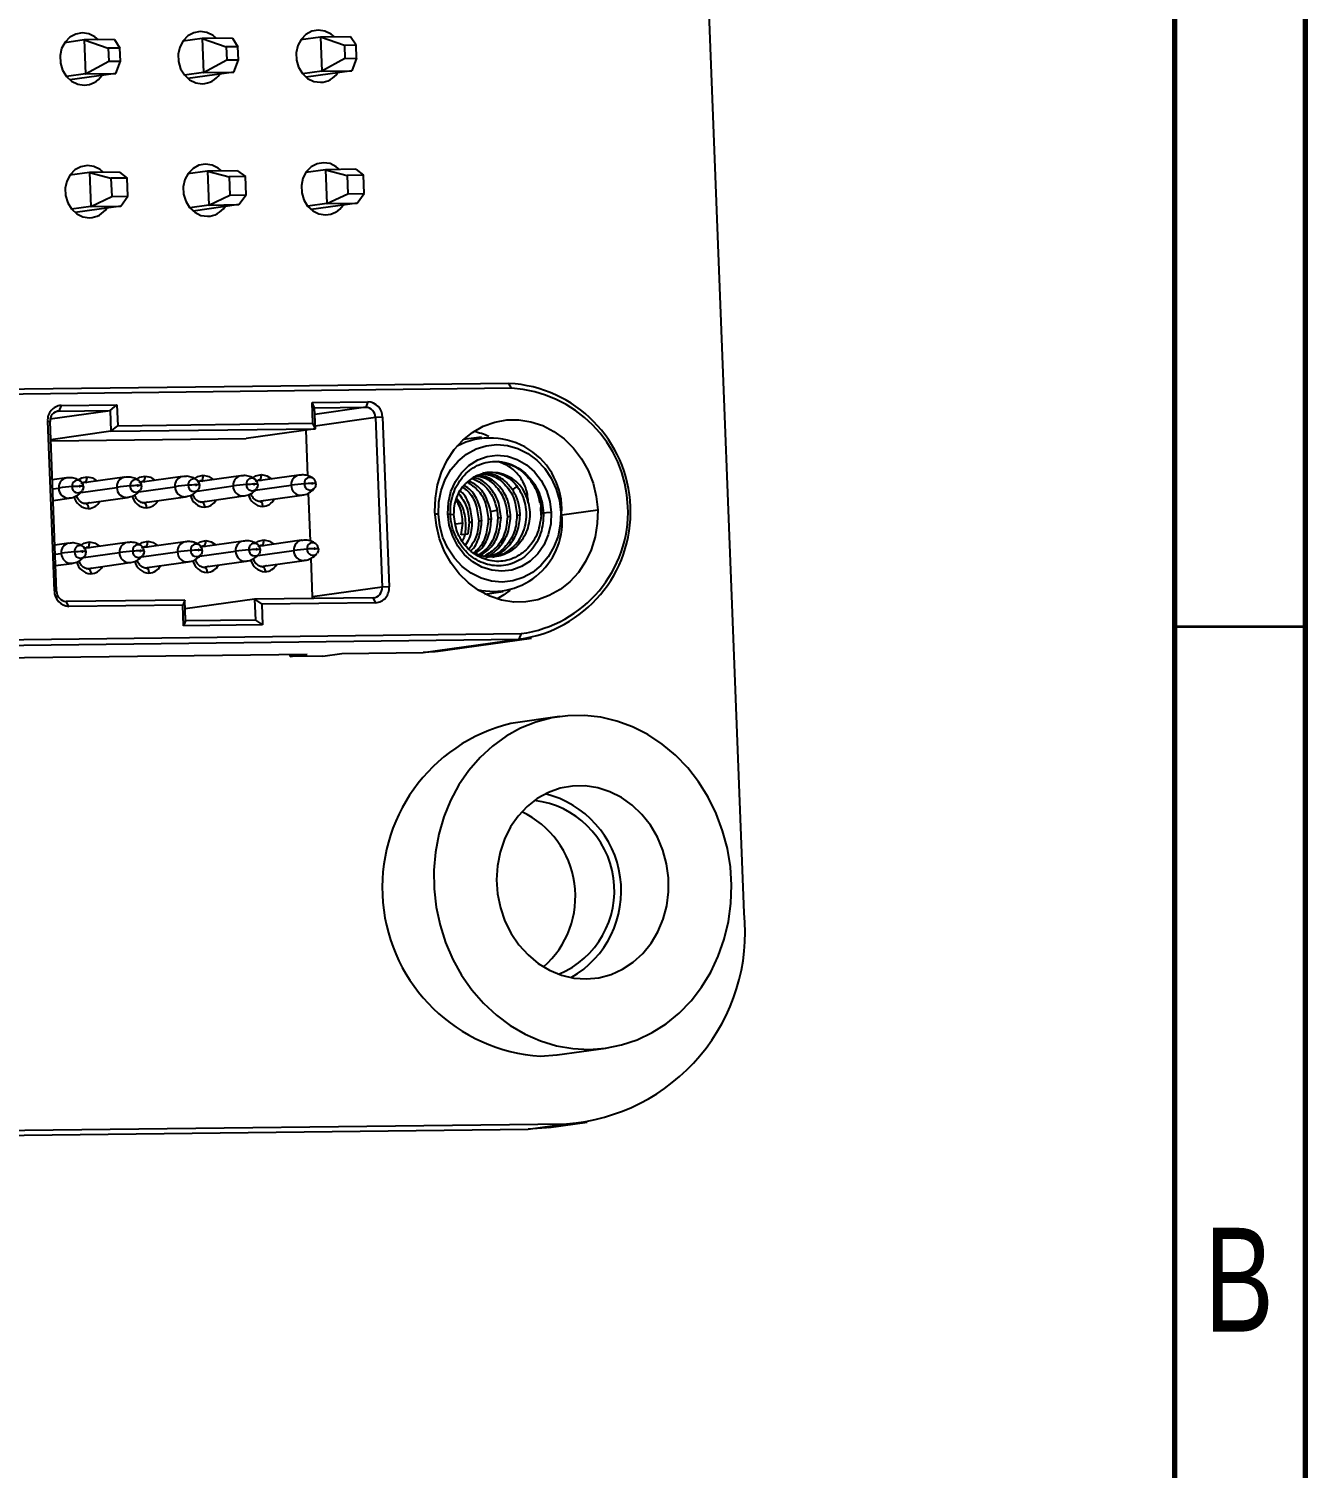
# Model space of a CAD drawing. Header units: millimetres. Extents: x 0 to 205, y 0 to 292.
# Drawn here: x 156.2 to 205, y 66.3 to 121.3 of the extents above; entities that cross this region are included whole.
import ezdxf

# ---------------------------------------------------------------- set-up
doc = ezdxf.new("R2010")
doc.units = ezdxf.units.MM
doc.styles.add('SLDTEXTSTYLE0', font='TXT', dxfattribs={"width": 0.75})

msp = doc.modelspace()

# ---------------------------------------------------------------- linework, layer by layer
at = {"color": 7, "linetype": 'Continuous', "lineweight": 70}
for p, q in [((205, 292), (205, 5)), ((200, 287), (200, 10))]:
    msp.add_line(p, q, dxfattribs=at)
at = {"color": 7, "linetype": 'Continuous', "lineweight": 25}
for p, q in [((183.557, 87.55), (181.695, 135.45)), ((158.325, 120.923), (157.578, 120.818)), ((159.48, 120.937), (158.325, 120.923)), ((158.325, 120.923), (158.376, 119.625)), ((158.325, 120.923), (159.245, 120.605)), ((159.689, 120.61), (159.245, 120.605)), ((159.245, 120.605), (159.264, 120.106)), ((159.48, 120.937), (159.689, 120.61)), ((159.708, 120.111), (159.689, 120.61)), ((162.839, 120.977), (162.091, 120.873)), ((163.994, 120.991), (162.839, 120.977)), ((162.839, 120.977), (162.889, 119.68)), ((162.839, 120.977), (163.758, 120.659)), ((164.203, 120.664), (163.758, 120.659)), ((163.758, 120.659), (163.778, 120.16)), ((163.994, 120.991), (164.203, 120.664)), ((164.222, 120.165), (164.203, 120.664)), ((167.352, 121.032), (166.605, 120.927)), ((168.507, 121.046), (167.352, 121.032)), ((167.352, 121.032), (167.403, 119.734)), ((168.272, 120.713), (167.352, 121.032)), ((168.716, 120.719), (168.272, 120.713)), ((168.272, 120.713), (168.291, 120.214)), ((168.716, 120.719), (168.507, 121.046)), ((168.736, 120.22), (168.716, 120.719)), ((158.376, 119.625), (159.264, 120.106)), ((159.264, 120.106), (159.708, 120.111)), ((159.531, 119.639), (159.708, 120.111)), ((162.889, 119.68), (163.778, 120.16)), ((163.778, 120.16), (164.222, 120.165)), ((164.044, 119.694), (164.222, 120.165)), ((168.291, 120.214), (167.403, 119.734)), ((168.291, 120.214), (168.736, 120.22)), ((168.736, 120.22), (168.558, 119.748)), ((158.376, 119.625), (157.647, 119.524)), ((159.531, 119.639), (157.776, 119.395)), ((158.376, 119.625), (159.531, 119.639)), ((162.889, 119.68), (162.16, 119.578)), ((164.044, 119.694), (162.29, 119.449)), ((162.889, 119.68), (164.044, 119.694)), ((167.403, 119.734), (166.674, 119.633)), ((168.558, 119.748), (166.804, 119.503)), ((167.403, 119.734), (168.558, 119.748)), ((158.522, 115.853), (157.775, 115.749)), ((159.677, 115.867), (158.522, 115.853)), ((158.522, 115.853), (158.573, 114.556)), ((158.522, 115.853), (159.349, 115.634)), ((159.971, 115.641), (159.349, 115.634)), ((159.349, 115.634), (159.376, 114.935)), ((159.677, 115.867), (159.971, 115.641)), ((159.998, 114.943), (159.971, 115.641)), ((163.036, 115.908), (162.288, 115.803)), ((164.191, 115.922), (163.036, 115.908)), ((163.036, 115.908), (163.086, 114.611)), ((163.036, 115.908), (163.863, 115.688)), ((164.485, 115.696), (163.863, 115.688)), ((163.863, 115.688), (163.89, 114.99)), ((164.191, 115.922), (164.485, 115.696)), ((164.512, 114.997), (164.485, 115.696)), ((167.549, 115.962), (166.802, 115.858)), ((168.704, 115.976), (167.549, 115.962)), ((167.549, 115.962), (167.6, 114.665)), ((167.549, 115.962), (168.376, 115.743)), ((168.998, 115.75), (168.376, 115.743)), ((168.376, 115.743), (168.403, 115.044)), ((168.704, 115.976), (168.998, 115.75)), ((169.025, 115.052), (168.998, 115.75)), ((167.6, 114.665), (168.403, 115.044)), ((168.403, 115.044), (169.025, 115.052)), ((168.755, 114.679), (169.025, 115.052)), ((158.573, 114.556), (157.844, 114.454)), ((159.728, 114.57), (157.974, 114.325)), ((158.573, 114.556), (159.376, 114.935)), ((158.573, 114.556), (159.728, 114.57)), ((159.376, 114.935), (159.998, 114.943)), ((159.728, 114.57), (159.998, 114.943)), ((163.086, 114.611), (162.358, 114.509)), ((164.241, 114.625), (162.487, 114.38)), ((163.086, 114.611), (163.89, 114.99)), ((163.086, 114.611), (164.241, 114.625)), ((163.89, 114.99), (164.512, 114.997)), ((164.241, 114.625), (164.512, 114.997)), ((167.6, 114.665), (166.871, 114.563)), ((168.755, 114.679), (167.001, 114.434)), ((167.6, 114.665), (168.755, 114.679)), ((174.561, 107.789), (151.816, 107.515)), ((174.661, 107.603), (151.915, 107.328)), ((174.661, 107.603), (174.561, 107.789)), ((157.441, 106.946), (157.358, 106.733)), ((157.441, 106.946), (159.574, 106.971)), ((159.312, 106.757), (159.574, 106.971)), ((159.574, 106.971), (159.605, 106.173)), ((167.037, 107.061), (169.169, 107.087)), ((167.068, 106.263), (167.037, 107.061)), ((167.131, 106.851), (167.037, 107.061)), ((167.131, 106.851), (169.086, 106.875)), ((167.162, 106.053), (167.131, 106.851)), ((169.086, 106.875), (167.141, 106.603)), ((169.169, 107.087), (169.086, 106.875)), ((157.184, 99.854), (156.932, 106.34)), ((156.932, 106.34), (157.018, 106.33)), ((157.27, 99.843), (157.018, 106.33)), ((157.027, 106.438), (159.312, 106.757)), ((157.358, 106.733), (157.279, 106.722)), ((157.358, 106.733), (159.312, 106.757)), ((159.312, 106.757), (159.343, 105.959)), ((159.605, 106.173), (167.068, 106.263)), ((167.162, 106.053), (167.068, 106.263)), ((169.457, 106.48), (167.158, 106.159)), ((169.726, 106.495), (169.457, 106.48)), ((169.457, 106.48), (169.709, 99.994)), ((169.726, 106.495), (169.978, 100.008)), ((159.343, 105.959), (157.045, 105.638)), ((157.046, 105.593), (164.51, 105.683)), ((159.343, 105.959), (159.605, 106.173)), ((159.343, 105.959), (167.162, 106.053)), ((167.162, 106.053), (164.51, 105.683)), ((166.877, 104.253), (166.809, 106.004)), ((173.516, 105.736), (172.818, 105.639)), ((157.645, 104.177), (157.104, 104.101)), ((158.205, 104.037), (158.202, 104.04)), ((159.867, 104.203), (158.215, 103.973)), ((160.427, 104.064), (160.423, 104.067)), ((162.088, 104.23), (160.436, 104)), ((160.462, 104.021), (160.571, 104.036)), ((160.571, 104.036), (160.53, 104.033)), ((160.571, 104.036), (160.644, 104.029)), ((162.648, 104.091), (162.644, 104.094)), ((164.309, 104.257), (162.657, 104.026)), ((162.683, 104.048), (162.792, 104.063)), ((162.792, 104.063), (162.751, 104.06)), ((162.792, 104.063), (162.865, 104.055)), ((164.869, 104.117), (164.866, 104.12)), ((166.53, 104.284), (164.878, 104.053)), ((164.904, 104.074), (165.013, 104.09)), ((165.013, 104.09), (164.973, 104.086)), ((165.013, 104.09), (165.086, 104.082)), ((167.09, 104.144), (167.087, 104.147)), ((157.118, 103.753), (157.353, 103.786)), ((158.195, 103.62), (159.574, 103.813)), ((158.241, 103.994), (158.35, 104.009)), ((158.35, 104.009), (158.309, 104.006)), ((158.35, 104.009), (158.423, 104.002)), ((160.416, 103.647), (161.795, 103.84)), ((162.637, 103.674), (164.017, 103.867)), ((162.765, 103.254), (164.417, 103.484)), ((164.859, 103.701), (166.238, 103.893)), ((164.986, 103.281), (166.638, 103.511)), ((166.974, 101.758), (166.902, 103.6)), ((174.699, 103.726), (174.873, 103.845)), ((157.135, 103.318), (157.753, 103.404)), ((158.322, 103.2), (159.975, 103.431)), ((158.422, 103.194), (158.382, 103.191)), ((160.544, 103.227), (162.196, 103.458)), ((160.644, 103.221), (160.603, 103.218)), ((162.865, 103.248), (162.824, 103.245)), ((165.086, 103.274), (165.045, 103.271)), ((173.867, 102.894), (174.088, 102.939)), ((174.112, 102.928), (174.137, 102.63)), ((175.769, 103.04), (175.785, 102.753)), ((176.578, 102.765), (177.953, 102.95)), ((171.863, 102.795), (171.738, 102.786)), ((172.228, 102.799), (172.458, 102.771)), ((172.795, 102.443), (172.53, 102.406)), ((172.741, 101.996), (172.795, 102.443)), ((173.04, 102.477), (172.986, 102.03)), ((173.161, 102.494), (173.04, 102.477)), ((173.527, 102.545), (173.406, 102.528)), ((173.892, 102.596), (173.771, 102.579)), ((173.892, 102.596), (173.867, 102.894)), ((174.258, 102.647), (174.137, 102.63)), ((174.624, 102.698), (174.503, 102.681)), ((174.99, 102.749), (174.869, 102.732)), ((175.798, 102.819), (175.76, 102.814)), ((176.178, 102.847), (175.8, 102.826)), ((176.543, 102.851), (176.576, 102.817)), ((172.839, 102.009), (172.741, 101.996)), ((172.986, 102.03), (172.863, 102.013)), ((157.742, 101.682), (157.201, 101.606)), ((157.215, 101.259), (157.45, 101.291)), ((158.292, 101.126), (159.671, 101.318)), ((158.302, 101.542), (158.299, 101.545)), ((159.964, 101.709), (158.311, 101.478)), ((158.338, 101.499), (158.447, 101.514)), ((158.447, 101.514), (158.406, 101.511)), ((158.447, 101.514), (158.52, 101.507)), ((160.513, 101.152), (161.892, 101.345)), ((160.524, 101.569), (160.52, 101.572)), ((162.185, 101.735), (160.533, 101.505)), ((160.559, 101.526), (160.668, 101.541)), ((160.668, 101.541), (160.627, 101.538)), ((160.668, 101.541), (160.741, 101.534)), ((162.734, 101.179), (164.113, 101.372)), ((162.745, 101.596), (162.741, 101.599)), ((164.406, 101.762), (162.754, 101.532)), ((162.78, 101.553), (162.889, 101.568)), ((162.889, 101.568), (162.848, 101.565)), ((162.889, 101.568), (162.962, 101.561)), ((164.956, 101.206), (166.335, 101.399)), ((164.966, 101.623), (164.963, 101.626)), ((166.627, 101.789), (164.975, 101.558)), ((165.001, 101.58), (165.11, 101.595)), ((165.11, 101.595), (165.07, 101.592)), ((165.11, 101.595), (165.183, 101.587)), ((167.187, 101.649), (167.184, 101.652)), ((157.232, 100.823), (157.85, 100.909)), ((158.419, 100.705), (160.071, 100.936)), ((160.641, 100.732), (162.293, 100.963)), ((162.862, 100.759), (164.514, 100.99)), ((162.962, 100.753), (162.921, 100.75)), ((165.083, 100.786), (166.735, 101.017)), ((165.183, 100.78), (165.142, 100.777)), ((167.057, 99.623), (166.999, 101.105)), ((158.519, 100.699), (158.479, 100.696)), ((160.741, 100.726), (160.7, 100.723)), ((157.184, 99.854), (157.27, 99.843)), ((169.709, 99.994), (167.057, 99.623)), ((169.978, 100.008), (169.709, 99.994)), ((173.642, 99.736), (174.341, 99.833)), ((162.172, 99.503), (157.641, 99.449)), ((157.74, 99.262), (157.641, 99.449)), ((162.094, 99.314), (157.74, 99.262)), ((162.172, 99.503), (162.094, 99.314)), ((162.125, 98.516), (162.094, 99.314)), ((162.203, 98.705), (162.172, 99.503)), ((164.838, 99.535), (162.186, 99.165)), ((162.203, 98.705), (162.186, 99.165)), ((169.369, 99.59), (164.838, 99.535)), ((164.838, 99.535), (164.869, 98.737)), ((164.838, 99.535), (165.115, 99.351)), ((169.468, 99.403), (165.115, 99.351)), ((165.115, 99.351), (165.146, 98.552)), ((167.055, 99.562), (167.057, 99.623)), ((169.468, 99.403), (169.369, 99.59)), ((162.203, 98.705), (162.125, 98.516)), ((165.146, 98.552), (162.125, 98.516)), ((164.869, 98.737), (162.203, 98.705)), ((164.869, 98.737), (165.146, 98.552)), ((152.196, 97.736), (174.942, 98.01)), ((152.28, 97.948), (175.025, 98.222)), ((171.284, 97.499), (174.942, 98.01)), ((171.771, 97.536), (175.429, 98.047)), ((175.025, 98.222), (174.942, 98.01)), ((152.804, 97.265), (166.842, 97.434)), ((166.198, 97.345), (166.195, 97.427)), ((166.198, 97.345), (166.842, 97.434)), ((167.442, 97.36), (168.174, 97.462)), ((168.174, 97.462), (171.284, 97.499)), ((167.442, 97.36), (166.198, 97.345)), ((176.494, 95.049), (174.637, 94.79)), ((176.407, 82.113), (178.263, 82.372)), ((141.534, 78.87), (175.296, 79.277)), ((142.997, 79.074), (176.76, 79.481)), ((175.296, 79.277), (176.76, 79.481)), ((176.092, 79.337), (177.556, 79.541))]:
    msp.add_line(p, q, dxfattribs=at)
at = {"color": 7, "linetype": 'Continuous', "lineweight": 35}
msp.add_line((200, 98.5), (205, 98.5), dxfattribs=at)
at = {"color": 7, "linetype": 'Continuous', "lineweight": 25, "flags": 128}
for points in [[(158.865, 120.929), (158.735, 121.037), (158.501, 121.152), (158.249, 121.19), (158, 121.146), (157.775, 121.025), (157.591, 120.837), (157.463, 120.597), (157.403, 120.323), (157.414, 120.039), (157.496, 119.767), (157.642, 119.53), (157.84, 119.346), (158.075, 119.231), (158.327, 119.194), (158.327, 119.194)], [(163.378, 120.984), (163.249, 121.091), (163.014, 121.207), (162.763, 121.244), (162.514, 121.201), (162.288, 121.08), (162.104, 120.892), (161.977, 120.651), (161.916, 120.378), (161.927, 120.094), (162.009, 119.822), (162.155, 119.585), (162.354, 119.401), (162.588, 119.286), (162.84, 119.248), (162.84, 119.248)], [(167.892, 121.038), (167.763, 121.146), (167.528, 121.261), (167.276, 121.299), (167.027, 121.255), (166.802, 121.134), (166.618, 120.946), (166.491, 120.705), (166.43, 120.432), (166.441, 120.148), (166.523, 119.876), (166.669, 119.639), (166.867, 119.455), (167.102, 119.34), (167.354, 119.303), (167.354, 119.303)], [(163.576, 115.914), (163.446, 116.022), (163.211, 116.137), (162.96, 116.175), (162.711, 116.131), (162.485, 116.011), (162.302, 115.822), (162.174, 115.582), (162.113, 115.308), (162.124, 115.024), (162.206, 114.753), (162.352, 114.515), (162.551, 114.332), (162.785, 114.216), (163.037, 114.179), (163.037, 114.179)], [(168.089, 115.969), (167.96, 116.077), (167.725, 116.192), (167.473, 116.229), (167.224, 116.186), (166.999, 116.065), (166.815, 115.877), (166.688, 115.636), (166.627, 115.363), (166.638, 115.079), (166.72, 114.807), (166.866, 114.57), (167.064, 114.386), (167.299, 114.271), (167.551, 114.233), (167.551, 114.233)], [(159.062, 115.86), (158.933, 115.968), (158.698, 116.083), (158.446, 116.12), (158.197, 116.077), (157.972, 115.956), (157.788, 115.768), (157.661, 115.527), (157.6, 115.254), (157.611, 114.97), (157.693, 114.698), (157.839, 114.461), (158.037, 114.277), (158.272, 114.162), (158.524, 114.124), (158.524, 114.124)], [(171.733, 102.875), (171.748, 103.396), (171.831, 103.906), (171.982, 104.394), (172.197, 104.849), (172.471, 105.261), (172.798, 105.62), (173.171, 105.918), (173.58, 106.15), (174.019, 106.309), (174.475, 106.393), (174.94, 106.398), (175.403, 106.326), (175.853, 106.177), (176.28, 105.956), (176.676, 105.667), (177.03, 105.316), (177.336, 104.911), (177.586, 104.462), (177.775, 103.978), (177.898, 103.47), (177.953, 102.95)], [(171.863, 102.795), (171.881, 103.252), (171.969, 103.695), (172.125, 104.113), (172.345, 104.491), (172.62, 104.818), (172.944, 105.085), (173.307, 105.283), (173.696, 105.406), (174.101, 105.451), (174.509, 105.416), (174.907, 105.302), (175.284, 105.113), (175.629, 104.854), (175.93, 104.534), (176.178, 104.162), (176.367, 103.748), (176.489, 103.307), (176.543, 102.851)], [(172.228, 102.799), (172.249, 103.233), (172.345, 103.65), (172.513, 104.036), (172.745, 104.375), (173.034, 104.654), (173.367, 104.863), (173.733, 104.994), (174.117, 105.041), (174.504, 105.003), (174.879, 104.882), (175.228, 104.681), (175.538, 104.409), (175.797, 104.075), (175.995, 103.694), (176.123, 103.279), (176.178, 102.847)], [(158.113, 104.096), (158.228, 104.173), (158.433, 104.222)], [(158.35, 104.009), (158.367, 104.016), (158.384, 104.029), (158.399, 104.05), (158.412, 104.077), (158.422, 104.109), (158.429, 104.144), (158.433, 104.182), (158.433, 104.222)], [(158.433, 104.222), (158.643, 104.178), (158.815, 104.057)], [(160.335, 104.123), (160.449, 104.199), (160.655, 104.248)], [(160.571, 104.036), (160.589, 104.042), (160.605, 104.056), (160.62, 104.077), (160.633, 104.103), (160.644, 104.135), (160.651, 104.171), (160.654, 104.209), (160.655, 104.248)], [(160.655, 104.248), (160.864, 104.205), (161.036, 104.083)], [(162.556, 104.15), (162.67, 104.226), (162.876, 104.275)], [(162.792, 104.063), (162.81, 104.069), (162.827, 104.083), (162.842, 104.104), (162.855, 104.13), (162.865, 104.162), (162.872, 104.198), (162.876, 104.236), (162.876, 104.275)], [(162.876, 104.275), (163.085, 104.231), (163.258, 104.11)], [(164.777, 104.177), (164.891, 104.253), (165.097, 104.302)], [(165.013, 104.09), (165.031, 104.096), (165.048, 104.11), (165.063, 104.13), (165.076, 104.157), (165.086, 104.189), (165.093, 104.225), (165.097, 104.263), (165.097, 104.302)], [(165.097, 104.302), (165.306, 104.258), (165.479, 104.137)], [(158.174, 103.854), (158.172, 103.862), (158.168, 103.868), (158.162, 103.873), (158.156, 103.874), (158.149, 103.873), (158.143, 103.868), (158.14, 103.862), (158.139, 103.854)], [(158.174, 103.854), (158.173, 103.847), (158.169, 103.84), (158.164, 103.836), (158.157, 103.834), (158.15, 103.836), (158.144, 103.84), (158.14, 103.846), (158.139, 103.854)], [(158.296, 103.846), (158.298, 103.848), (158.295, 103.85), (158.286, 103.851), (158.273, 103.853), (158.254, 103.853), (158.231, 103.854), (158.204, 103.854), (158.174, 103.854)], [(158.296, 103.846), (158.283, 103.752), (158.251, 103.688)], [(160.395, 103.881), (160.394, 103.889), (160.39, 103.895), (160.384, 103.899), (160.377, 103.901), (160.37, 103.899), (160.364, 103.895), (160.361, 103.888), (160.36, 103.881)], [(160.395, 103.881), (160.394, 103.874), (160.391, 103.867), (160.385, 103.863), (160.378, 103.861), (160.371, 103.862), (160.366, 103.867), (160.361, 103.873), (160.36, 103.881)], [(160.517, 103.873), (160.519, 103.875), (160.516, 103.876), (160.507, 103.878), (160.494, 103.879), (160.475, 103.88), (160.453, 103.881), (160.426, 103.881), (160.395, 103.881)], [(160.517, 103.873), (160.504, 103.779), (160.472, 103.714)], [(162.617, 103.908), (162.615, 103.916), (162.611, 103.922), (162.605, 103.926), (162.598, 103.928), (162.591, 103.926), (162.586, 103.922), (162.582, 103.915), (162.581, 103.908)], [(162.617, 103.908), (162.615, 103.9), (162.612, 103.894), (162.606, 103.889), (162.6, 103.888), (162.593, 103.889), (162.587, 103.893), (162.583, 103.9), (162.581, 103.908)], [(162.738, 103.899), (162.74, 103.901), (162.737, 103.903), (162.729, 103.905), (162.715, 103.906), (162.697, 103.907), (162.674, 103.908), (162.647, 103.908), (162.617, 103.908)], [(162.738, 103.899), (162.725, 103.806), (162.693, 103.741)], [(164.838, 103.935), (164.836, 103.942), (164.832, 103.949), (164.826, 103.953), (164.819, 103.955), (164.812, 103.953), (164.807, 103.949), (164.803, 103.942), (164.802, 103.934)], [(164.838, 103.935), (164.837, 103.927), (164.833, 103.921), (164.827, 103.916), (164.821, 103.915), (164.814, 103.916), (164.808, 103.92), (164.804, 103.927), (164.802, 103.934)], [(164.96, 103.926), (164.962, 103.928), (164.958, 103.93), (164.95, 103.932), (164.936, 103.933), (164.918, 103.934), (164.895, 103.935), (164.868, 103.935), (164.838, 103.935)], [(164.96, 103.926), (164.947, 103.832), (164.914, 103.768)], [(167.059, 103.962), (167.057, 103.969), (167.053, 103.976), (167.047, 103.98), (167.04, 103.981), (167.034, 103.98), (167.028, 103.975), (167.024, 103.969), (167.023, 103.961)], [(167.059, 103.962), (167.058, 103.954), (167.054, 103.947), (167.049, 103.943), (167.042, 103.941), (167.035, 103.943), (167.029, 103.947), (167.025, 103.954), (167.023, 103.961)], [(167.181, 103.953), (167.183, 103.955), (167.18, 103.957), (167.171, 103.958), (167.158, 103.96), (167.139, 103.961), (167.116, 103.961), (167.089, 103.962), (167.059, 103.962)], [(167.181, 103.953), (167.168, 103.859), (167.136, 103.795)], [(158.382, 103.191), (158.4, 103.19), (158.417, 103.181), (158.434, 103.164), (158.448, 103.141), (158.461, 103.113), (158.471, 103.08), (158.477, 103.043), (158.481, 103.004)], [(158.531, 103.229), (158.52, 103.224), (158.422, 103.194)], [(160.603, 103.218), (160.621, 103.216), (160.638, 103.207), (160.655, 103.191), (160.67, 103.168), (160.682, 103.14), (160.692, 103.106), (160.699, 103.07), (160.702, 103.031)], [(160.752, 103.256), (160.741, 103.251), (160.644, 103.221)], [(162.824, 103.245), (162.842, 103.243), (162.86, 103.234), (162.876, 103.218), (162.891, 103.195), (162.903, 103.166), (162.913, 103.133), (162.92, 103.096), (162.923, 103.058)], [(162.973, 103.283), (162.962, 103.277), (162.865, 103.248)], [(165.045, 103.271), (165.063, 103.27), (165.081, 103.261), (165.097, 103.245), (165.112, 103.222), (165.125, 103.193), (165.134, 103.16), (165.141, 103.123), (165.144, 103.084)], [(165.194, 103.31), (165.183, 103.304), (165.086, 103.274)], [(177.953, 102.95), (177.938, 102.429), (177.855, 101.919), (177.704, 101.431), (177.489, 100.976), (177.215, 100.564), (176.888, 100.205), (176.515, 99.906), (176.105, 99.675), (175.667, 99.516), (175.211, 99.432), (174.746, 99.427), (174.283, 99.499), (173.833, 99.648), (173.406, 99.869), (173.01, 100.158), (172.656, 100.509), (172.35, 100.914), (172.1, 101.363), (171.911, 101.847), (171.788, 102.355), (171.733, 102.875)], [(176.543, 102.851), (176.525, 102.395), (176.437, 101.951), (176.28, 101.534), (176.061, 101.155), (175.785, 100.828), (175.461, 100.561), (175.099, 100.363), (174.71, 100.24), (174.305, 100.195), (173.897, 100.23), (173.499, 100.344), (173.121, 100.533), (172.777, 100.792), (172.476, 101.112), (172.227, 101.485), (172.039, 101.898), (171.916, 102.339), (171.863, 102.795)], [(176.178, 102.847), (176.157, 102.414), (176.061, 101.996), (175.893, 101.61), (175.66, 101.271), (175.372, 100.992), (175.038, 100.783), (174.673, 100.652), (174.289, 100.605), (173.902, 100.643), (173.527, 100.764), (173.177, 100.965), (172.867, 101.238), (172.608, 101.571), (172.411, 101.952), (172.282, 102.367), (172.228, 102.799)], [(158.21, 101.602), (158.325, 101.678), (158.53, 101.727)], [(158.271, 101.36), (158.269, 101.367), (158.265, 101.374), (158.259, 101.378), (158.253, 101.379), (158.246, 101.378), (158.24, 101.373), (158.237, 101.367), (158.236, 101.359)], [(158.271, 101.36), (158.27, 101.352), (158.266, 101.345), (158.261, 101.341), (158.254, 101.339), (158.247, 101.341), (158.241, 101.345), (158.237, 101.352), (158.236, 101.359)], [(158.393, 101.351), (158.395, 101.353), (158.392, 101.355), (158.383, 101.356), (158.37, 101.358), (158.351, 101.359), (158.328, 101.359), (158.301, 101.36), (158.271, 101.36)], [(158.393, 101.351), (158.38, 101.257), (158.348, 101.193)], [(158.447, 101.514), (158.464, 101.521), (158.481, 101.535), (158.496, 101.555), (158.509, 101.582), (158.519, 101.614), (158.526, 101.649), (158.53, 101.688), (158.53, 101.727)], [(158.53, 101.727), (158.74, 101.683), (158.912, 101.562)], [(160.432, 101.628), (160.546, 101.705), (160.752, 101.754)], [(160.492, 101.386), (160.491, 101.394), (160.487, 101.4), (160.481, 101.405), (160.474, 101.406), (160.467, 101.405), (160.461, 101.4), (160.458, 101.394), (160.457, 101.386)], [(160.492, 101.386), (160.491, 101.379), (160.488, 101.372), (160.482, 101.368), (160.475, 101.366), (160.468, 101.368), (160.463, 101.372), (160.458, 101.378), (160.457, 101.386)], [(160.614, 101.378), (160.616, 101.38), (160.613, 101.382), (160.604, 101.383), (160.591, 101.385), (160.572, 101.386), (160.549, 101.386), (160.523, 101.386), (160.492, 101.386)], [(160.614, 101.378), (160.601, 101.284), (160.569, 101.22)], [(160.668, 101.541), (160.686, 101.548), (160.702, 101.561), (160.717, 101.582), (160.73, 101.609), (160.741, 101.641), (160.748, 101.676), (160.751, 101.714), (160.752, 101.754)], [(160.752, 101.754), (160.961, 101.71), (161.133, 101.589)], [(162.653, 101.655), (162.767, 101.732), (162.973, 101.78)], [(162.714, 101.413), (162.712, 101.421), (162.708, 101.427), (162.702, 101.432), (162.695, 101.433), (162.688, 101.431), (162.683, 101.427), (162.679, 101.42), (162.678, 101.413)], [(162.714, 101.413), (162.712, 101.406), (162.709, 101.399), (162.703, 101.395), (162.697, 101.393), (162.69, 101.394), (162.684, 101.399), (162.68, 101.405), (162.678, 101.413)], [(162.835, 101.405), (162.837, 101.407), (162.834, 101.409), (162.826, 101.41), (162.812, 101.411), (162.794, 101.412), (162.771, 101.413), (162.744, 101.413), (162.714, 101.413)], [(162.835, 101.405), (162.822, 101.311), (162.79, 101.246)], [(162.889, 101.568), (162.907, 101.574), (162.924, 101.588), (162.939, 101.609), (162.952, 101.636), (162.962, 101.667), (162.969, 101.703), (162.973, 101.741), (162.973, 101.78)], [(162.973, 101.78), (163.182, 101.737), (163.355, 101.615)], [(164.874, 101.682), (164.988, 101.758), (165.194, 101.807)], [(164.935, 101.44), (164.933, 101.448), (164.929, 101.454), (164.923, 101.458), (164.916, 101.46), (164.909, 101.458), (164.904, 101.454), (164.9, 101.447), (164.899, 101.44)], [(164.935, 101.44), (164.934, 101.432), (164.93, 101.426), (164.924, 101.421), (164.918, 101.42), (164.911, 101.421), (164.905, 101.426), (164.901, 101.432), (164.899, 101.44)], [(165.057, 101.431), (165.059, 101.434), (165.055, 101.435), (165.047, 101.437), (165.033, 101.438), (165.015, 101.439), (164.992, 101.44), (164.965, 101.44), (164.935, 101.44)], [(165.057, 101.431), (165.044, 101.338), (165.011, 101.273)], [(165.11, 101.595), (165.128, 101.601), (165.145, 101.615), (165.16, 101.636), (165.173, 101.662), (165.183, 101.694), (165.19, 101.73), (165.194, 101.768), (165.194, 101.807)], [(165.194, 101.807), (165.403, 101.763), (165.576, 101.642)], [(167.156, 101.467), (167.154, 101.474), (167.15, 101.481), (167.144, 101.485), (167.137, 101.487), (167.131, 101.485), (167.125, 101.481), (167.121, 101.474), (167.12, 101.466)], [(167.156, 101.467), (167.155, 101.459), (167.151, 101.453), (167.146, 101.448), (167.139, 101.447), (167.132, 101.448), (167.126, 101.452), (167.122, 101.459), (167.12, 101.466)], [(167.278, 101.458), (167.28, 101.46), (167.277, 101.462), (167.268, 101.464), (167.255, 101.465), (167.236, 101.466), (167.213, 101.467), (167.186, 101.467), (167.156, 101.467)], [(167.278, 101.458), (167.265, 101.364), (167.233, 101.3)], [(158.628, 100.735), (158.617, 100.729), (158.519, 100.699)], [(160.849, 100.761), (160.838, 100.756), (160.741, 100.726)], [(162.921, 100.75), (162.939, 100.748), (162.957, 100.739), (162.973, 100.723), (162.988, 100.7), (163, 100.672), (163.01, 100.638), (163.017, 100.602), (163.02, 100.563)], [(163.07, 100.788), (163.059, 100.783), (162.962, 100.753)], [(165.142, 100.777), (165.16, 100.775), (165.178, 100.766), (165.194, 100.75), (165.209, 100.727), (165.222, 100.698), (165.231, 100.665), (165.238, 100.628), (165.241, 100.59)], [(165.291, 100.815), (165.28, 100.809), (165.183, 100.78)], [(158.479, 100.696), (158.496, 100.695), (158.514, 100.686), (158.531, 100.67), (158.545, 100.647), (158.558, 100.618), (158.568, 100.585), (158.574, 100.548), (158.578, 100.509)], [(160.7, 100.723), (160.718, 100.722), (160.735, 100.713), (160.752, 100.696), (160.767, 100.674), (160.779, 100.645), (160.789, 100.612), (160.796, 100.575), (160.799, 100.536)], [(174.614, 99.888), (174.364, 99.699), (174.112, 99.546)], [(171.771, 97.536), (171.715, 97.529), (171.284, 97.499)], [(177.627, 82.324), (178.251, 82.371), (178.864, 82.494), (179.46, 82.693), (180.03, 82.964), (180.568, 83.306), (181.067, 83.713), (181.522, 84.181), (181.926, 84.704), (182.275, 85.275), (182.564, 85.888), (182.791, 86.536), (182.952, 87.21), (183.045, 87.902), (183.07, 88.604), (183.025, 89.307), (182.912, 90.003), (182.731, 90.683), (182.486, 91.339), (182.179, 91.964), (181.813, 92.549), (181.394, 93.087), (180.926, 93.572), (180.415, 93.998), (179.867, 94.36), (179.288, 94.654), (178.687, 94.875), (178.07, 95.022), (177.444, 95.092), (176.817, 95.084), (176.198, 94.999), (175.592, 94.838), (175.009, 94.602), (174.454, 94.295), (173.934, 93.92), (173.457, 93.482), (173.027, 92.986), (172.65, 92.438), (172.33, 91.845), (172.071, 91.214), (171.877, 90.552), (171.75, 89.868), (171.691, 89.17), (171.701, 88.466), (171.78, 87.766), (171.927, 87.077), (172.14, 86.407), (172.417, 85.766), (172.754, 85.16), (173.147, 84.598), (173.591, 84.085), (174.082, 83.629), (174.612, 83.234), (175.176, 82.906), (175.767, 82.648), (176.377, 82.464), (177, 82.356), (177.627, 82.324)], [(177.522, 85.019), (177.999, 85.064), (178.463, 85.187), (178.904, 85.385), (179.312, 85.654), (179.679, 85.988), (179.997, 86.38), (180.259, 86.821), (180.46, 87.303), (180.595, 87.815), (180.662, 88.347), (180.658, 88.885), (180.585, 89.421), (180.443, 89.941), (180.236, 90.434), (179.969, 90.892), (179.645, 91.302), (179.274, 91.658), (178.862, 91.95), (178.419, 92.174), (177.953, 92.323), (177.475, 92.396), (176.995, 92.39), (176.524, 92.306), (176.07, 92.145), (175.644, 91.911), (175.256, 91.609), (174.912, 91.245), (174.621, 90.827), (174.389, 90.364), (174.221, 89.866), (174.12, 89.343), (174.088, 88.806), (174.127, 88.268), (174.234, 87.739), (174.409, 87.23), (174.647, 86.754), (174.943, 86.319), (175.292, 85.935), (175.684, 85.61), (176.113, 85.351), (176.569, 85.164), (177.042, 85.052), (177.522, 85.019)], [(175.77, 82.065), (176.394, 82.111), (176.407, 82.113)], [(176.092, 79.337), (175.992, 79.324), (175.296, 79.277)]]:
    msp.add_lwpolyline(points, dxfattribs=at)
at = {"color": 7, "linetype": 'Continuous', "lineweight": 25}
for centre, radius, start, end in [((158.302, 120.032), 0.838, 271.7046, 326.1785), ((162.815, 120.086), 0.838, 271.7046, 326.1785), ((167.329, 120.14), 0.838, 271.7046, 326.1785), ((158.499, 114.962), 0.838, 271.7046, 326.1785), ((163.012, 115.017), 0.838, 271.7046, 326.1785), ((167.526, 115.071), 0.838, 271.7046, 326.1785), ((174.297, 102.882), 4.915, 277.5383, 86.9145), ((174.401, 102.895), 4.714, 277.6108, 86.8419), ((157.48, 106.395), 0.552, 94.0515, 185.7249), ((169.065, 106.484), 0.391, 359.4184, 86.9974), ((169.139, 106.501), 0.587, 359.4184, 86.9974), ((157.384, 106.367), 0.368, 94.0515, 185.7249), ((173.844, 102.966), 2.736, 356.8647, 117.4898), ((172.611, 103.161), 2.854, 65.5133, 77.7291), ((157.714, 103.821), 0.363, 101.0357, 185.4547), ((158.072, 103.87), 0.214, 52.7477, 187.7851), ((159.935, 103.847), 0.363, 101.0357, 185.4547), ((160.294, 103.896), 0.214, 52.7477, 187.7851), ((162.156, 103.874), 0.363, 101.0357, 185.4547), ((162.515, 103.923), 0.214, 52.7477, 187.7851), ((164.377, 103.901), 0.363, 101.0357, 185.4547), ((164.736, 103.95), 0.214, 52.7477, 187.7851), ((166.599, 103.928), 0.363, 101.0357, 185.4547), ((166.957, 103.977), 0.214, 52.7477, 187.7851), ((173.911, 102.962), 1.419, 9.9852, 136.1513), ((158.708, 93.548), 10.328, 94.7061, 97.5381), ((157.726, 103.777), 0.373, 178.5278, 274.266), ((158.207, 99.516), 4.339, 90.9041, 94.5826), ((158.079, 103.825), 0.219, 175.7963, 321.4152), ((160.929, 93.575), 10.328, 94.7061, 97.5381), ((159.947, 103.803), 0.373, 178.5278, 274.266), ((160.3, 103.851), 0.219, 175.7963, 321.4152), ((160.428, 99.543), 4.339, 90.9041, 94.5826), ((160.728, 103.614), 0.584, 192.4418, 267.4609), ((163.15, 93.601), 10.328, 94.7061, 97.5381), ((162.169, 103.83), 0.373, 178.5278, 274.266), ((162.522, 103.878), 0.219, 175.7963, 321.4152), ((162.649, 99.569), 4.339, 90.9041, 94.5826), ((162.949, 103.641), 0.584, 192.4418, 267.4609), ((164.39, 103.857), 0.373, 178.5278, 274.266), ((165.371, 93.628), 10.328, 94.7061, 97.5381), ((164.743, 103.905), 0.219, 175.7963, 321.4152), ((164.871, 99.596), 4.339, 90.9041, 94.5826), ((165.17, 103.668), 0.584, 192.4418, 267.4609), ((167.593, 93.655), 10.328, 94.7061, 97.5381), ((166.611, 103.884), 0.373, 178.5278, 274.266), ((167.092, 99.623), 4.339, 90.9041, 94.5826), ((166.964, 103.932), 0.219, 175.7963, 321.4152), ((158.507, 103.588), 0.584, 192.4418, 267.4609), ((158.463, 103.521), 0.517, 271.9347, 332.7343), ((160.684, 103.548), 0.517, 271.9347, 332.7343), ((162.906, 103.575), 0.517, 271.9347, 332.7343), ((165.127, 103.601), 0.517, 271.9347, 332.7343), ((173.949, 102.485), 2.648, 256.8652, 7.1881), ((157.811, 101.326), 0.363, 101.0357, 185.4547), ((158.805, 91.053), 10.328, 94.7061, 97.5381), ((157.823, 101.282), 0.373, 178.5278, 274.266), ((158.169, 101.375), 0.214, 52.7477, 187.7851), ((158.304, 97.021), 4.339, 90.9041, 94.5826), ((158.176, 101.33), 0.219, 175.7963, 321.4152), ((160.032, 101.353), 0.363, 101.0357, 185.4547), ((161.026, 91.08), 10.328, 94.7061, 97.5381), ((160.044, 101.309), 0.373, 178.5278, 274.266), ((160.391, 101.402), 0.214, 52.7477, 187.7851), ((160.397, 101.357), 0.219, 175.7963, 321.4152), ((160.525, 97.048), 4.339, 90.9041, 94.5826), ((162.253, 101.379), 0.363, 101.0357, 185.4547), ((163.247, 91.107), 10.328, 94.7061, 97.5381), ((162.266, 101.335), 0.373, 178.5278, 274.266), ((162.612, 101.428), 0.214, 52.7477, 187.7851), ((162.619, 101.383), 0.219, 175.7963, 321.4152), ((162.746, 97.075), 4.339, 90.9041, 94.5826), ((164.474, 101.406), 0.363, 101.0357, 185.4547), ((165.468, 91.133), 10.328, 94.7061, 97.5381), ((164.487, 101.362), 0.373, 178.5278, 274.266), ((164.833, 101.455), 0.214, 52.7477, 187.7851), ((164.84, 101.41), 0.219, 175.7963, 321.4152), ((164.968, 97.101), 4.339, 90.9041, 94.5826), ((166.696, 101.433), 0.363, 101.0357, 185.4547), ((167.69, 91.16), 10.328, 94.7061, 97.5381), ((166.708, 101.389), 0.373, 178.5278, 274.266), ((167.054, 101.482), 0.214, 52.7477, 187.7851), ((167.189, 97.128), 4.339, 90.9041, 94.5826), ((167.061, 101.437), 0.219, 175.7963, 321.4152), ((158.604, 101.093), 0.584, 192.4418, 267.4609), ((158.56, 101.026), 0.517, 271.9347, 332.7343), ((160.825, 101.12), 0.584, 192.4418, 267.4609), ((160.781, 101.053), 0.517, 271.9347, 332.7343), ((163.046, 101.146), 0.584, 192.4418, 267.4609), ((163.003, 101.08), 0.517, 271.9347, 332.7343), ((165.267, 101.173), 0.584, 192.4418, 267.4609), ((165.224, 101.107), 0.517, 271.9347, 332.7343), ((157.771, 99.848), 0.587, 179.4184, 266.9974), ((157.661, 99.84), 0.391, 179.4184, 266.9974), ((169.343, 99.957), 0.368, 274.0515, 5.7249), ((169.429, 99.953), 0.552, 274.0515, 5.7249), ((176.179, 88.515), 6.462, 103.8078, 266.3706), ((175.032, 88.383), 3.824, 299.9419, 75.9546), ((173.512, 88.171), 3.59, 311.3819, 64.5146), ((175.124, 88.396), 3.471, 292.8404, 83.0561), ((176.24, 86.817), 7.354, 274.0515, 5.7249)]:
    msp.add_arc(centre, radius, start, end, dxfattribs=at)
for points in [[(172.324, 102.787), (172.325, 102.918), (172.328, 103.18), (172.419, 103.558), (172.57, 103.907), (172.781, 104.214), (173.042, 104.467), (173.344, 104.656), (173.675, 104.775), (174.023, 104.818), (174.373, 104.783), (174.713, 104.673), (175.03, 104.491), (175.31, 104.244), (175.545, 103.943), (175.722, 103.597), (175.843, 103.222), (175.866, 102.961), (175.878, 102.83)], [(174.14, 104.802), (174.256, 104.787), (174.489, 104.758), (174.822, 104.618), (175.13, 104.418), (175.301, 104.233), (175.386, 104.14)], [(174.699, 103.726), (174.599, 103.851), (174.399, 104.099), (173.993, 104.325), (173.705, 104.351), (173.561, 104.364)], [(174.99, 102.749), (174.976, 102.926), (174.949, 103.279), (174.782, 103.577), (174.699, 103.726)], [(175.878, 102.83), (175.876, 102.7), (175.873, 102.438), (175.782, 102.06), (175.631, 101.711), (175.421, 101.404), (175.159, 101.151), (174.857, 100.961), (174.526, 100.843), (174.179, 100.8), (173.829, 100.835), (173.489, 100.945), (173.172, 101.127), (172.892, 101.373), (172.657, 101.675), (172.479, 102.02), (172.359, 102.396), (172.336, 102.657), (172.324, 102.787)]]:
    msp.add_open_spline(points, degree=3, dxfattribs=at)
for points, knots in [([(175.309, 103.208), (175.29, 103.385), (175.252, 103.747), (175, 104.227), (174.624, 104.619), (174.304, 104.74), (174.14, 104.802)], [0, 0, 0, 0, 0.231529, 0.475349, 0.731495, 1, 1, 1, 1]), ([(174.14, 104.802), (174.268, 104.783), (174.523, 104.747), (174.884, 104.569), (175.206, 104.311), (175.468, 103.975), (175.657, 103.609), (175.715, 103.347), (175.742, 103.229)], [0, 0, 0, 0, 0.172061, 0.344068, 0.51614, 0.688159, 0.860229, 1, 1, 1, 1]), ([(158.201, 104.037), (158.195, 104.043), (158.154, 104.086), (158.022, 104.146), (157.835, 104.194), (157.704, 104.177), (157.646, 104.169)], [0, 0, 0, 0, 0.045385, 0.367053, 0.717917, 1, 1, 1, 1]), ([(158.298, 103.848), (158.294, 103.877), (158.284, 103.941), (158.245, 104.007), (158.21, 104.03), (158.204, 104.034)], [0, 0, 0, 0, 0.418011, 0.893741, 1, 1, 1, 1]), ([(160.422, 104.064), (160.417, 104.07), (160.375, 104.113), (160.244, 104.172), (160.056, 104.221), (159.925, 104.203), (159.867, 104.196)], [0, 0, 0, 0, 0.045385, 0.367053, 0.717917, 1, 1, 1, 1]), ([(160.42, 103.993), (160.461, 104.012), (160.508, 104.034), (160.559, 104.035), (160.566, 104.036)], [0, 0, 0, 0, 0.859671, 1, 1, 1, 1]), ([(160.519, 103.875), (160.515, 103.904), (160.505, 103.967), (160.467, 104.034), (160.432, 104.057), (160.425, 104.061)], [0, 0, 0, 0, 0.418011, 0.893741, 1, 1, 1, 1]), ([(162.643, 104.091), (162.638, 104.096), (162.596, 104.14), (162.465, 104.199), (162.277, 104.248), (162.147, 104.23), (162.088, 104.222)], [0, 0, 0, 0, 0.0453845, 0.3670527, 0.7179172, 1, 1, 1, 1]), ([(162.642, 104.02), (162.682, 104.039), (162.729, 104.061), (162.78, 104.062), (162.787, 104.062)], [0, 0, 0, 0, 0.859671, 1, 1, 1, 1]), ([(162.74, 103.901), (162.736, 103.931), (162.726, 103.994), (162.688, 104.061), (162.653, 104.084), (162.646, 104.088)], [0, 0, 0, 0, 0.418011, 0.893741, 1, 1, 1, 1]), ([(164.864, 104.118), (164.859, 104.123), (164.817, 104.167), (164.686, 104.226), (164.499, 104.274), (164.368, 104.257), (164.31, 104.249)], [0, 0, 0, 0, 0.045385, 0.367053, 0.717917, 1, 1, 1, 1]), ([(164.863, 104.047), (164.903, 104.066), (164.951, 104.087), (165.001, 104.089), (165.008, 104.089)], [0, 0, 0, 0, 0.859671, 1, 1, 1, 1]), ([(164.962, 103.928), (164.957, 103.958), (164.948, 104.021), (164.909, 104.087), (164.874, 104.11), (164.868, 104.115)], [0, 0, 0, 0, 0.418011, 0.893741, 1, 1, 1, 1]), ([(167.085, 104.144), (167.08, 104.15), (167.038, 104.194), (166.907, 104.253), (166.72, 104.301), (166.589, 104.284), (166.531, 104.276)], [0, 0, 0, 0, 0.045385, 0.367053, 0.717917, 1, 1, 1, 1]), ([(167.183, 103.955), (167.178, 103.984), (167.169, 104.048), (167.13, 104.114), (167.095, 104.137), (167.089, 104.141)], [0, 0, 0, 0, 0.418011, 0.893741, 1, 1, 1, 1]), ([(173.867, 102.894), (173.815, 103.085), (173.71, 103.467), (173.392, 103.879), (173.133, 104.004), (173.034, 104.053)], [0, 0, 0, 0, 0.380941, 0.761881, 1, 1, 1, 1]), ([(173.166, 104.151), (173.305, 104.085), (173.605, 103.944), (173.956, 103.503), (174.06, 103.12), (174.112, 102.928)], [0, 0, 0, 0, 0.302513, 0.651257, 1, 1, 1, 1]), ([(174.258, 102.647), (174.236, 102.861), (174.192, 103.288), (173.858, 103.813), (173.503, 104.129), (173.265, 104.17), (173.207, 104.181)], [0, 0, 0, 0, 0.301061, 0.602121, 0.903182, 1, 1, 1, 1]), ([(173.285, 104.252), (173.4, 104.235), (173.696, 104.192), (174.104, 103.851), (174.436, 103.321), (174.481, 102.894), (174.503, 102.681)], [0, 0, 0, 0, 0.1745693, 0.4497129, 0.7248564, 1, 1, 1, 1]), ([(174.624, 102.698), (174.602, 102.911), (174.557, 103.338), (174.225, 103.87), (173.794, 104.222), (173.472, 104.266), (173.332, 104.286)], [0, 0, 0, 0, 0.26504, 0.530079, 0.795119, 1, 1, 1, 1]), ([(173.538, 104.329), (173.692, 104.308), (174.027, 104.263), (174.47, 103.905), (174.802, 103.372), (174.847, 102.945), (174.869, 102.732)], [0, 0, 0, 0, 0.2198341, 0.4798894, 0.7399447, 1, 1, 1, 1]), ([(173.666, 104.384), (173.755, 104.392), (173.941, 104.408), (174.225, 104.343), (174.499, 104.212), (174.748, 104.02), (174.878, 103.847), (174.943, 103.761)], [0, 0, 0, 0, 0.186993, 0.390245, 0.593496, 0.796748, 1, 1, 1, 1]), ([(175.386, 104.14), (175.508, 103.94), (175.751, 103.543), (175.784, 103.064), (175.8, 102.826)], [0, 0, 0, 0, 0.503672, 1, 1, 1, 1]), ([(157.752, 103.412), (157.781, 103.414), (157.885, 103.42), (158.043, 103.495), (158.184, 103.596), (158.231, 103.667), (158.247, 103.691)], [0, 0, 0, 0, 0.136843, 0.507406, 0.8368, 1, 1, 1, 1]), ([(158.387, 103.191), (158.368, 103.192), (158.31, 103.195), (158.212, 103.235), (158.112, 103.332), (158.052, 103.429), (158.043, 103.492), (158.042, 103.503)], [0, 0, 0, 0, 0.1289619, 0.4101781, 0.6687953, 0.9426107, 1, 1, 1, 1]), ([(158.199, 103.967), (158.24, 103.985), (158.287, 104.007), (158.337, 104.009), (158.344, 104.009)], [0, 0, 0, 0, 0.859671, 1, 1, 1, 1]), ([(159.974, 103.439), (160.002, 103.441), (160.107, 103.447), (160.264, 103.522), (160.405, 103.623), (160.452, 103.694), (160.468, 103.717)], [0, 0, 0, 0, 0.136843, 0.507406, 0.8368, 1, 1, 1, 1]), ([(160.608, 103.218), (160.59, 103.219), (160.531, 103.222), (160.433, 103.262), (160.333, 103.359), (160.273, 103.456), (160.264, 103.519), (160.263, 103.529)], [0, 0, 0, 0, 0.128962, 0.410178, 0.668795, 0.942611, 1, 1, 1, 1]), ([(162.195, 103.466), (162.223, 103.468), (162.328, 103.474), (162.486, 103.549), (162.626, 103.649), (162.673, 103.721), (162.689, 103.744)], [0, 0, 0, 0, 0.136843, 0.507406, 0.8368, 1, 1, 1, 1]), ([(162.829, 103.245), (162.811, 103.246), (162.752, 103.248), (162.654, 103.289), (162.554, 103.386), (162.494, 103.483), (162.486, 103.545), (162.484, 103.556)], [0, 0, 0, 0, 0.1289619, 0.4101781, 0.6687953, 0.9426107, 1, 1, 1, 1]), ([(164.416, 103.493), (164.444, 103.494), (164.549, 103.5), (164.707, 103.576), (164.848, 103.676), (164.895, 103.747), (164.91, 103.771)], [0, 0, 0, 0, 0.136843, 0.507406, 0.8368, 1, 1, 1, 1]), ([(165.051, 103.272), (165.032, 103.273), (164.974, 103.275), (164.875, 103.315), (164.775, 103.413), (164.715, 103.51), (164.707, 103.572), (164.705, 103.583)], [0, 0, 0, 0, 0.128962, 0.410178, 0.668795, 0.942611, 1, 1, 1, 1]), ([(166.637, 103.52), (166.666, 103.521), (166.77, 103.527), (166.928, 103.603), (167.069, 103.703), (167.116, 103.774), (167.132, 103.798)], [0, 0, 0, 0, 0.136843, 0.507406, 0.8368, 1, 1, 1, 1]), ([(172.458, 102.771), (172.462, 102.883), (172.47, 103.108), (172.557, 103.424), (172.692, 103.713), (172.823, 103.868), (172.888, 103.945)], [0, 0, 0, 0, 0.2536812, 0.5049082, 0.7536811, 1, 1, 1, 1]), ([(172.644, 103.581), (172.753, 103.427), (172.982, 103.106), (173.02, 102.692), (173.04, 102.477)], [0, 0, 0, 0, 0.479138, 1, 1, 1, 1]), ([(173.161, 102.494), (173.136, 102.703), (173.087, 103.12), (172.878, 103.54), (172.707, 103.666), (172.69, 103.678)], [0, 0, 0, 0, 0.474445, 0.94889, 1, 1, 1, 1]), ([(172.792, 103.82), (172.859, 103.775), (173.083, 103.622), (173.335, 103.159), (173.382, 102.738), (173.406, 102.528)], [0, 0, 0, 0, 0.173247, 0.586624, 1, 1, 1, 1]), ([(173.527, 102.545), (173.503, 102.756), (173.457, 103.177), (173.189, 103.657), (172.945, 103.821), (172.859, 103.878)], [0, 0, 0, 0, 0.394162, 0.788325, 1, 1, 1, 1]), ([(172.976, 104.01), (173.107, 103.925), (173.399, 103.736), (173.703, 103.214), (173.749, 102.79), (173.771, 102.579)], [0, 0, 0, 0, 0.289854, 0.644927, 1, 1, 1, 1]), ([(173.931, 101.151), (174.035, 101.171), (174.255, 101.212), (174.561, 101.383), (174.833, 101.629), (175.044, 101.94), (175.184, 102.296), (175.246, 102.679), (175.225, 103.065), (175.129, 103.439), (175.005, 103.653), (174.943, 103.761)], [0, 0, 0, 0, 0.100173, 0.212651, 0.32513, 0.437608, 0.550087, 0.662565, 0.775043, 0.887522, 1, 1, 1, 1]), ([(172.795, 102.443), (172.781, 102.661), (172.759, 102.982), (172.591, 103.232), (172.537, 103.313)], [0, 0, 0, 0, 0.678721, 1, 1, 1, 1]), ([(172.56, 103.4), (172.637, 103.296), (172.838, 103.024), (172.877, 102.674), (172.901, 102.457)], [0, 0, 0, 0, 0.383383, 1, 1, 1, 1]), ([(175.309, 103.208), (175.328, 103.095), (175.368, 102.869), (175.346, 102.521), (175.263, 102.186), (175.118, 101.877), (174.917, 101.609), (174.669, 101.393), (174.385, 101.24), (174.076, 101.154), (173.757, 101.144), (173.482, 101.188), (173.327, 101.262), (173.27, 101.289)], [0, 0, 0, 0, 0.0945385, 0.1890769, 0.2836154, 0.3781539, 0.4726924, 0.5672308, 0.6617693, 0.7563078, 0.8508463, 0.9453847, 1, 1, 1, 1]), ([(175.8, 102.826), (175.77, 102.574), (175.71, 102.076), (175.308, 101.457), (174.746, 101.06), (174.091, 100.938), (173.446, 101.1), (172.912, 101.509), (172.54, 102.098), (172.485, 102.548), (172.458, 102.771)], [0, 0, 0, 0, 0.132611, 0.263047, 0.391308, 0.517395, 0.641308, 0.763046, 0.88261, 1, 1, 1, 1]), ([(172.901, 102.457), (172.904, 102.236), (172.907, 101.994), (172.797, 101.803), (172.788, 101.786)], [0, 0, 0, 0, 0.912873, 1, 1, 1, 1]), ([(172.897, 101.606), (172.954, 101.692), (173.128, 101.949), (173.148, 102.275), (173.161, 102.494)], [0, 0, 0, 0, 0.330635, 1, 1, 1, 1]), ([(173.406, 102.528), (173.388, 102.311), (173.357, 101.917), (173.137, 101.606), (173.038, 101.465)], [0, 0, 0, 0, 0.548428, 1, 1, 1, 1]), ([(173.093, 101.38), (173.096, 101.383), (173.259, 101.505), (173.454, 101.918), (173.503, 102.336), (173.527, 102.545)], [0, 0, 0, 0, 0.0106726, 0.5053363, 1, 1, 1, 1]), ([(173.771, 102.579), (173.749, 102.368), (173.703, 101.948), (173.467, 101.497), (173.256, 101.35), (173.207, 101.316)], [0, 0, 0, 0, 0.435764, 0.871528, 1, 1, 1, 1]), ([(173.27, 101.289), (173.339, 101.336), (173.572, 101.494), (173.825, 101.963), (173.87, 102.385), (173.892, 102.596)], [0, 0, 0, 0, 0.172633, 0.586317, 1, 1, 1, 1]), ([(174.137, 102.63), (174.115, 102.418), (174.071, 101.995), (173.785, 101.488), (173.507, 101.307), (173.396, 101.234)], [0, 0, 0, 0, 0.375229, 0.750457, 1, 1, 1, 1]), ([(173.463, 101.21), (173.594, 101.294), (173.892, 101.487), (174.193, 102.011), (174.237, 102.435), (174.258, 102.647)], [0, 0, 0, 0, 0.280175, 0.640088, 1, 1, 1, 1]), ([(174.503, 102.681), (174.482, 102.469), (174.439, 102.044), (174.114, 101.491), (173.784, 101.282), (173.623, 101.18)], [0, 0, 0, 0, 0.338101, 0.676202, 1, 1, 1, 1]), ([(173.674, 101.17), (173.691, 101.173), (173.898, 101.219), (174.221, 101.528), (174.562, 102.054), (174.603, 102.483), (174.624, 102.698)], [0, 0, 0, 0, 0.027991, 0.351994, 0.675997, 1, 1, 1, 1]), ([(173.682, 101.137), (173.821, 101.159), (174.155, 101.211), (174.59, 101.568), (174.927, 102.108), (174.969, 102.535), (174.99, 102.749)], [0, 0, 0, 0, 0.192397, 0.461598, 0.730799, 1, 1, 1, 1]), ([(174.869, 102.732), (174.848, 102.518), (174.806, 102.09), (174.468, 101.555), (174.085, 101.222), (173.81, 101.174), (173.729, 101.16)], [0, 0, 0, 0, 0.292337, 0.584674, 0.877011, 1, 1, 1, 1]), ([(158.298, 101.543), (158.292, 101.548), (158.251, 101.592), (158.119, 101.651), (157.932, 101.699), (157.801, 101.682), (157.743, 101.674)], [0, 0, 0, 0, 0.045385, 0.367053, 0.717917, 1, 1, 1, 1]), ([(158.296, 101.472), (158.337, 101.491), (158.384, 101.512), (158.434, 101.514), (158.441, 101.514)], [0, 0, 0, 0, 0.859671, 1, 1, 1, 1]), ([(158.395, 101.353), (158.391, 101.383), (158.381, 101.446), (158.342, 101.512), (158.307, 101.535), (158.301, 101.539)], [0, 0, 0, 0, 0.418011, 0.8937406, 1, 1, 1, 1]), ([(160.519, 101.569), (160.514, 101.575), (160.472, 101.619), (160.34, 101.678), (160.153, 101.726), (160.022, 101.709), (159.964, 101.701)], [0, 0, 0, 0, 0.045385, 0.367053, 0.717917, 1, 1, 1, 1]), ([(160.517, 101.499), (160.558, 101.517), (160.605, 101.539), (160.656, 101.541), (160.663, 101.541)], [0, 0, 0, 0, 0.859671, 1, 1, 1, 1]), ([(160.616, 101.38), (160.612, 101.409), (160.602, 101.473), (160.564, 101.539), (160.529, 101.562), (160.522, 101.566)], [0, 0, 0, 0, 0.418011, 0.893741, 1, 1, 1, 1]), ([(162.74, 101.596), (162.735, 101.602), (162.693, 101.645), (162.562, 101.704), (162.374, 101.753), (162.244, 101.735), (162.185, 101.728)], [0, 0, 0, 0, 0.045385, 0.367053, 0.717917, 1, 1, 1, 1]), ([(162.739, 101.525), (162.779, 101.544), (162.826, 101.566), (162.877, 101.567), (162.884, 101.568)], [0, 0, 0, 0, 0.859671, 1, 1, 1, 1]), ([(162.837, 101.407), (162.833, 101.436), (162.823, 101.499), (162.785, 101.566), (162.75, 101.589), (162.743, 101.593)], [0, 0, 0, 0, 0.418011, 0.893741, 1, 1, 1, 1]), ([(164.961, 101.623), (164.956, 101.628), (164.914, 101.672), (164.783, 101.731), (164.596, 101.78), (164.465, 101.762), (164.407, 101.754)], [0, 0, 0, 0, 0.045385, 0.367053, 0.717917, 1, 1, 1, 1]), ([(165.059, 101.433), (165.054, 101.463), (165.045, 101.526), (165.006, 101.593), (164.971, 101.616), (164.965, 101.62)], [0, 0, 0, 0, 0.418011, 0.893741, 1, 1, 1, 1]), ([(164.968, 101.555), (165.006, 101.572), (165.051, 101.593), (165.098, 101.594), (165.105, 101.594)], [0, 0, 0, 0, 0.8512588, 1, 1, 1, 1]), ([(167.182, 101.65), (167.177, 101.655), (167.135, 101.699), (167.004, 101.758), (166.817, 101.806), (166.686, 101.789), (166.628, 101.781)], [0, 0, 0, 0, 0.045385, 0.367053, 0.717917, 1, 1, 1, 1]), ([(166.734, 101.025), (166.763, 101.026), (166.867, 101.032), (167.025, 101.108), (167.166, 101.208), (167.213, 101.279), (167.229, 101.303)], [0, 0, 0, 0, 0.136843, 0.507406, 0.8368, 1, 1, 1, 1]), ([(167.28, 101.46), (167.275, 101.49), (167.266, 101.553), (167.227, 101.619), (167.192, 101.642), (167.186, 101.647)], [0, 0, 0, 0, 0.418011, 0.8937406, 1, 1, 1, 1]), ([(157.849, 100.918), (157.878, 100.919), (157.982, 100.925), (158.14, 101.001), (158.281, 101.101), (158.328, 101.172), (158.344, 101.196)], [0, 0, 0, 0, 0.136843, 0.507406, 0.8368, 1, 1, 1, 1]), ([(158.484, 100.697), (158.465, 100.697), (158.407, 100.7), (158.309, 100.74), (158.209, 100.837), (158.148, 100.935), (158.14, 100.997), (158.139, 101.008)], [0, 0, 0, 0, 0.1289619, 0.4101781, 0.6687953, 0.9426107, 1, 1, 1, 1]), ([(160.071, 100.944), (160.099, 100.946), (160.204, 100.952), (160.361, 101.028), (160.502, 101.128), (160.549, 101.199), (160.565, 101.223)], [0, 0, 0, 0, 0.136843, 0.507406, 0.8368, 1, 1, 1, 1]), ([(160.705, 100.723), (160.687, 100.724), (160.628, 100.727), (160.53, 100.767), (160.43, 100.864), (160.37, 100.961), (160.361, 101.024), (160.36, 101.035)], [0, 0, 0, 0, 0.128962, 0.410178, 0.668795, 0.942611, 1, 1, 1, 1]), ([(162.292, 100.971), (162.32, 100.973), (162.425, 100.979), (162.583, 101.054), (162.723, 101.155), (162.77, 101.226), (162.786, 101.249)], [0, 0, 0, 0, 0.136843, 0.507406, 0.8368, 1, 1, 1, 1]), ([(162.926, 100.75), (162.908, 100.751), (162.849, 100.754), (162.751, 100.794), (162.651, 100.891), (162.591, 100.988), (162.583, 101.051), (162.581, 101.061)], [0, 0, 0, 0, 0.1289619, 0.4101781, 0.6687953, 0.9426107, 1, 1, 1, 1]), ([(164.513, 100.998), (164.541, 101), (164.646, 101.006), (164.804, 101.081), (164.945, 101.181), (164.992, 101.253), (165.007, 101.276)], [0, 0, 0, 0, 0.136843, 0.507406, 0.8368, 1, 1, 1, 1]), ([(165.148, 100.777), (165.129, 100.778), (165.071, 100.781), (164.972, 100.821), (164.872, 100.918), (164.812, 101.015), (164.804, 101.077), (164.802, 101.088)], [0, 0, 0, 0, 0.128962, 0.410178, 0.668795, 0.942611, 1, 1, 1, 1])]:
    msp.add_open_spline(points, degree=3, knots=knots, dxfattribs=at)

# ---------------------------------------------------------------- texts
at = {"color": 7, "linetype": 'Continuous', "lineweight": 0, "insert": (202.471, 75.501), "char_height": 3.969, "attachment_point": 2, "style": 'SLDTEXTSTYLE0'}
msp.add_mtext('B', dxfattribs=at)

doc.saveas('drawing.dxf')
